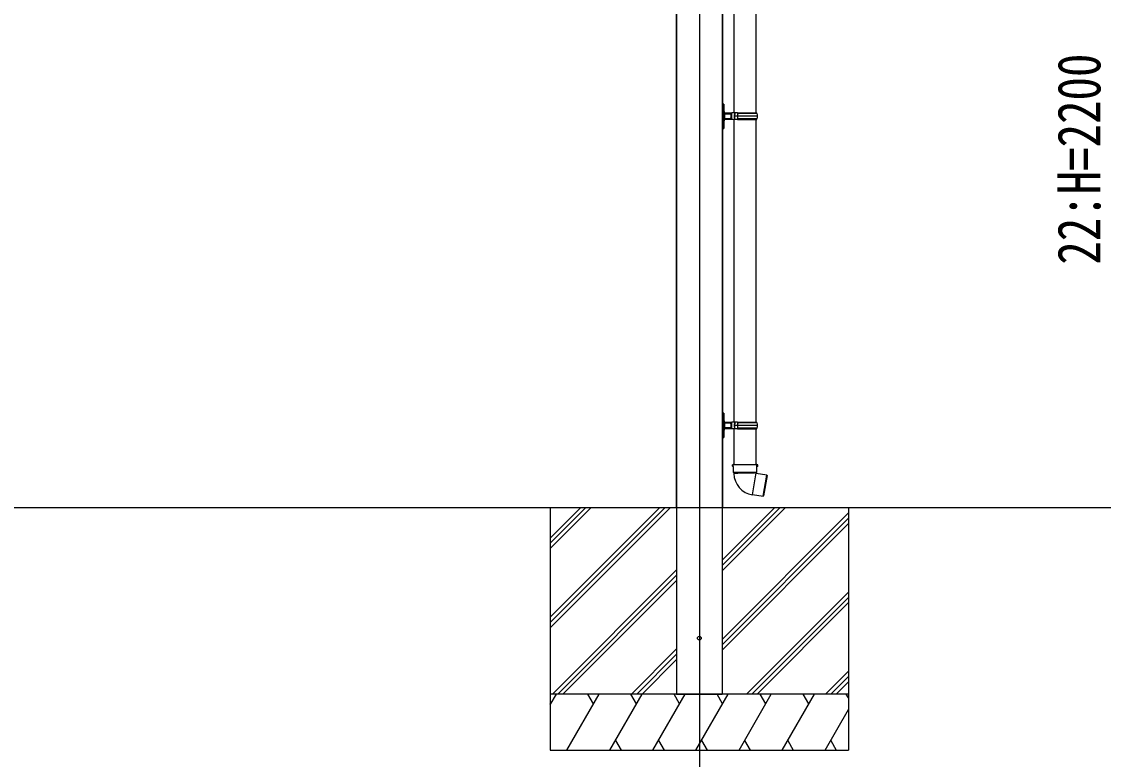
# Model space of a CAD drawing. Units: millimetres, scale not verified. Extents: x -14718 to 14718, y -10396 to 10396.
# Drawn here: x 4568 to 7469, y -7932 to -5955 of the extents above; entities that cross this region are included whole.
import ezdxf
from ezdxf.enums import TextEntityAlignment as Align

# ---------------------------------------------------------------- set-up
doc = ezdxf.new("R2010")
doc.units = ezdxf.units.MM
doc.header["$LTSCALE"] = 50
doc.layers.add('0-3_YKK_12', color=2, linetype='Continuous')
doc.layers.add('0-4_YKK_A1', color=4, linetype='Continuous')
doc.layers.add('0-5_YKK_D', color=6, linetype='Continuous', lineweight=18)
doc.styles.add('ＭＳ ゴシック', font='')
doc.styles.get('ＭＳ ゴシック').set_extended_font_data('MS Gothic')

msp = doc.modelspace()

# ---------------------------------------------------------------- linework, layer by layer
at = {"layer": '0-3_YKK_12'}
msp.add_line((6385.37, -4888.66), (6385.37, -8007.3), dxfattribs=at)
at = {"layer": '0-4_YKK_A1'}
for p, q in [((6324.07, -4990.52), (6324.07, -7257.3)), ((6446.27, -4994.79), (6446.27, -7757.47)), ((6447.87, -4994.85), (6447.87, -7257.3)), ((6477.77, -5389.47), (6477.77, -6199.97)), ((6537.97, -6199.96), (6537.97, -5389.46)), ((6448.87, -6175.47), (6447.87, -6175.47)), ((6450.87, -6176.37), (6448.87, -6175.47)), ((6448.87, -6181.76), (6448.87, -6175.47)), ((6450.87, -6176.37), (6451.05, -6182.1)), ((6448.87, -6181.76), (6447.87, -6181.76)), ((6452.58, -6199.72), (6452.68, -6202.97)), ((6469.87, -6202.97), (6452.69, -6202.97)), ((6452.69, -6202.97), (6452.87, -6208.97)), ((6453.54, -6199.97), (6469.87, -6199.97)), ((6469.87, -6199.97), (6472.87, -6199.97)), ((6469.87, -6202.97), (6469.87, -6199.97)), ((6469.87, -6204.47), (6469.87, -6202.97)), ((6469.87, -6204.47), (6469.87, -6213.46)), ((6470.85, -6204.47), (6469.87, -6204.47)), ((6472.87, -6204.47), (6469.87, -6204.47)), ((6472.87, -6204.47), (6470.85, -6204.47)), ((6470.85, -6213.46), (6470.85, -6204.47)), ((6480.87, -6199.97), (6472.87, -6199.97)), ((6480.88, -6204.47), (6478.87, -6204.47)), ((6480.87, -6204.47), (6480.87, -6199.97)), ((6480.88, -6199.96), (6480.88, -6204.47)), ((6487.9, -6199.96), (6480.88, -6199.96)), ((6480.88, -6208.96), (6480.88, -6204.47)), ((6488.14, -6199.96), (6487.9, -6199.96)), ((6488.14, -6199.96), (6488.54, -6199.96)), ((6488.54, -6199.96), (6539.87, -6199.96)), ((6540.87, -6201.96), (6489.57, -6201.96)), ((6539.87, -6201.96), (6539.87, -6199.96)), ((6448.87, -6208.97), (6447.87, -6208.97)), ((6448.87, -6236.17), (6447.87, -6236.17)), ((6448.87, -6208.97), (6451.87, -6208.97)), ((6448.87, -6236.17), (6448.87, -6208.97)), ((6448.87, -6236.17), (6451.05, -6235.83)), ((6448.87, -6242.47), (6448.87, -6236.17)), ((6451.05, -6235.83), (6450.87, -6241.56)), ((6451.87, -6208.97), (6451.05, -6235.83)), ((6451.87, -6208.97), (6452.87, -6208.97)), ((6452.68, -6214.97), (6452.58, -6218.21)), ((6452.87, -6208.97), (6452.69, -6214.97)), ((6452.69, -6214.97), (6469.87, -6214.97)), ((6469.87, -6217.97), (6453.54, -6217.97)), ((6470.85, -6213.46), (6469.87, -6213.46)), ((6469.87, -6213.47), (6472.87, -6213.47)), ((6472.87, -6217.97), (6469.87, -6217.97)), ((6472.87, -6213.46), (6470.85, -6213.46)), ((6477.77, -6217.97), (6477.77, -7028.47)), ((6480.88, -6213.46), (6478.87, -6213.46)), ((6480.87, -6213.47), (6478.87, -6213.47)), ((6480.87, -6217.97), (6480.87, -6213.47)), ((6480.88, -6213.46), (6480.88, -6208.96)), ((6487.38, -6208.96), (6480.88, -6208.96)), ((6480.88, -6217.96), (6480.88, -6213.46)), ((6487.9, -6217.96), (6480.88, -6217.96)), ((6487.38, -6208.96), (6487.38, -6208.97)), ((6487.38, -6208.96), (6487.38, -6208.96)), ((6487.46, -6208.96), (6487.47, -6208.96)), ((6541.37, -6208.96), (6487.64, -6208.96)), ((6488.14, -6217.96), (6487.9, -6217.96)), ((6488.14, -6217.96), (6488.54, -6217.96)), ((6488.54, -6217.96), (6539.87, -6217.96)), ((6540.87, -6215.96), (6489.57, -6215.96)), ((6537.97, -7028.46), (6537.97, -6217.96)), ((6539.87, -6217.96), (6539.87, -6215.96)), ((6448.87, -7010.26), (6447.87, -7010.26)), ((6448.87, -7010.26), (6448.87, -7003.97)), ((6448.87, -7037.47), (6448.87, -7010.26)), ((6450.87, -7004.87), (6451.05, -7010.6)), ((6448.87, -7037.47), (6447.87, -7037.47)), ((6448.87, -7064.67), (6448.87, -7037.47)), ((6451.87, -7037.47), (6452.87, -7037.47)), ((6452.58, -7028.22), (6452.68, -7031.47)), ((6452.68, -7043.47), (6452.58, -7046.71)), ((6469.87, -7031.47), (6452.69, -7031.47)), ((6452.69, -7043.47), (6469.87, -7043.47)), ((6453.54, -7028.47), (6469.87, -7028.47)), ((6469.87, -7046.47), (6453.54, -7046.47)), ((6469.87, -7028.47), (6472.87, -7028.47)), ((6469.87, -7032.97), (6469.87, -7041.96)), ((6470.85, -7032.97), (6469.87, -7032.97)), ((6472.87, -7032.97), (6469.87, -7032.97)), ((6470.85, -7041.96), (6469.87, -7041.96)), ((6469.87, -7041.97), (6472.87, -7041.97)), ((6472.87, -7046.47), (6469.87, -7046.47)), ((6472.87, -7032.97), (6470.85, -7032.97)), ((6470.85, -7041.96), (6470.85, -7032.97)), ((6472.87, -7041.96), (6470.85, -7041.96)), ((6480.87, -7028.47), (6472.87, -7028.47)), ((6477.77, -7046.47), (6477.77, -7142.47)), ((6480.88, -7032.97), (6478.87, -7032.97)), ((6480.88, -7041.96), (6478.87, -7041.96)), ((6480.87, -7041.97), (6478.87, -7041.97)), ((6480.87, -7032.97), (6480.87, -7028.47)), ((6480.87, -7046.47), (6480.87, -7041.97)), ((6480.88, -7028.46), (6480.88, -7032.97)), ((6487.9, -7028.46), (6480.88, -7028.46)), ((6480.88, -7037.46), (6480.88, -7032.97)), ((6480.88, -7041.96), (6480.88, -7037.46)), ((6487.38, -7037.46), (6480.88, -7037.46)), ((6480.88, -7046.46), (6480.88, -7041.96)), ((6487.9, -7046.46), (6480.88, -7046.46)), ((6487.38, -7037.46), (6487.38, -7037.47)), ((6487.38, -7037.46), (6487.38, -7037.46)), ((6487.46, -7037.46), (6487.47, -7037.46)), ((6541.37, -7037.46), (6487.64, -7037.46)), ((6488.14, -7028.46), (6487.9, -7028.46)), ((6488.14, -7046.46), (6487.9, -7046.46)), ((6488.14, -7028.46), (6488.54, -7028.46)), ((6488.14, -7046.46), (6488.54, -7046.46)), ((6488.54, -7028.46), (6539.87, -7028.46)), ((6488.54, -7046.46), (6539.87, -7046.46)), ((6540.87, -7030.46), (6489.57, -7030.46)), ((6540.87, -7044.46), (6489.57, -7044.46)), ((6537.97, -7142.47), (6537.97, -7046.46)), ((6539.87, -7030.46), (6539.87, -7028.46)), ((6539.87, -7046.46), (6539.87, -7044.46)), ((6448.87, -7064.67), (6447.87, -7064.67)), ((6448.87, -7064.67), (6451.05, -7064.33)), ((6448.87, -7070.97), (6448.87, -7064.67)), ((6451.05, -7064.33), (6450.87, -7070.06)), ((6476.02, -7142.47), (6473.87, -7143.25)), ((6473.87, -7143.25), (6473.93, -7143.25)), ((6473.87, -7146.9), (6473.93, -7146.9)), ((6474.01, -7145.98), (6474.01, -7144.16)), ((6476.02, -7142.47), (6476.15, -7142.47)), ((6476.11, -7147.71), (6476.38, -7163)), ((6476.25, -7147.71), (6476.11, -7147.71)), ((6476.15, -7142.47), (6539.59, -7142.47)), ((6476.33, -7146.8), (6476.27, -7143.36)), ((6476.38, -7163), (6477.7, -7164.95)), ((6476.38, -7163), (6507.87, -7163)), ((6507.87, -7163), (6539.36, -7163)), ((6527.55, -7223.85), (6537.98, -7164.7)), ((6538.31, -7164.56), (6539.36, -7163)), ((6539.36, -7163), (6539.63, -7147.71)), ((6539.63, -7147.71), (6539.5, -7147.71)), ((6539.59, -7142.47), (6539.72, -7142.47)), ((6539.63, -7147.71), (6541.87, -7146.9)), ((6541.87, -7143.25), (6539.72, -7142.47)), ((6541.74, -7145.98), (6541.74, -7144.16)), ((6541.81, -7143.25), (6541.87, -7143.25)), ((6541.81, -7146.9), (6541.87, -7146.9)), ((6541.87, -7146.9), (6541.87, -7143.25)), ((6477.7, -7164.95), (6477.76, -7166.57)), ((6477.7, -7164.95), (6533.01, -7164.95)), ((6566.13, -7170.89), (6537.77, -7165.89)), ((6556.17, -7227.42), (6566.13, -7170.89)), ((6566.94, -7172.05), (6557.32, -7226.61)), ((6566.94, -7172.05), (6566.13, -7170.89)), ((6527.8, -7222.42), (6556.17, -7227.42)), ((6556.17, -7227.42), (6557.32, -7226.61)), ((2448.09, -7257.3), (7946.49, -7257.3)), ((5985.37, -7257.47), (5985.37, -7907.46)), ((5985.37, -7551.44), (6279.35, -7257.47)), ((5985.37, -7565.58), (6293.49, -7257.47)), ((5985.37, -7579.73), (6307.64, -7257.47)), ((5985.37, -7339.31), (6067.22, -7257.47)), ((5985.37, -7353.45), (6081.36, -7257.47)), ((5985.37, -7367.59), (6095.5, -7257.47)), ((6322.87, -7257.3), (6323.17, -7257.3)), ((6323.17, -7257.3), (6323.77, -7257.3)), ((6446.27, -7257.3), (6446.37, -7257.3)), ((6446.27, -7427.2), (6616, -7257.47)), ((6446.27, -7413.05), (6601.86, -7257.47)), ((6446.27, -7398.91), (6587.72, -7257.47)), ((6446.27, -7611.04), (6785.37, -7271.95)), ((6446.37, -7257.3), (6446.67, -7257.3)), ((6446.97, -7257.3), (6447.57, -7257.3)), ((6447.57, -7257.3), (6447.87, -7257.3)), ((6785.37, -7257.47), (6785.37, -7907.46)), ((6446.27, -7625.18), (6785.37, -7286.09)), ((6446.27, -7639.33), (6785.37, -7300.23)), ((5991.48, -7757.47), (6324.47, -7424.48)), ((6005.62, -7757.47), (6324.47, -7438.62)), ((6019.77, -7757.47), (6324.47, -7452.76)), ((6511.98, -7757.47), (6785.37, -7484.08)), ((6526.12, -7757.47), (6785.37, -7498.22)), ((6540.27, -7757.47), (6785.37, -7512.36)), ((6203.61, -7757.47), (6324.47, -7636.61)), ((6217.76, -7757.47), (6324.47, -7650.75)), ((6231.9, -7757.47), (6324.47, -7664.89)), ((6724.11, -7757.47), (6785.37, -7696.21)), ((6738.26, -7757.47), (6785.37, -7710.35)), ((6752.4, -7757.47), (6785.37, -7724.49)), ((5985.37, -7786.4), (6002.08, -7757.46)), ((6785.37, -7757.47), (5985.37, -7757.47)), ((6029.92, -7907.46), (6116.52, -7757.46)), ((6101.52, -7783.45), (6086.52, -7757.47)), ((6145.39, -7907.46), (6231.99, -7757.46)), ((6216.99, -7783.45), (6201.99, -7757.47)), ((6260.86, -7907.46), (6347.46, -7757.47)), ((6332.46, -7783.45), (6317.46, -7757.46)), ((6324.47, -7757.47), (6446.27, -7757.47)), ((6324.77, -7757.47), (6445.97, -7757.47)), ((6376.33, -7907.46), (6462.93, -7757.47)), ((6447.93, -7783.45), (6432.93, -7757.46)), ((6445.97, -7757.47), (6446.27, -7757.47)), ((6491.8, -7907.46), (6578.4, -7757.47)), ((6563.4, -7783.45), (6548.4, -7757.46)), ((6607.27, -7907.46), (6693.87, -7757.47)), ((6678.87, -7783.45), (6663.87, -7757.46)), ((6785.37, -7767.91), (6779.34, -7757.46)), ((5987.08, -7783.45), (5985.37, -7780.49)), ((6722.74, -7907.46), (6785.37, -7798.98)), ((6160.39, -7881.49), (6175.39, -7907.46)), ((6275.86, -7881.48), (6290.86, -7907.46)), ((6391.33, -7881.48), (6406.33, -7907.46)), ((6506.8, -7881.49), (6521.8, -7907.46)), ((6622.27, -7881.49), (6637.27, -7907.46)), ((6737.74, -7881.49), (6752.74, -7907.46)), ((5985.37, -7907.46), (6785.37, -7907.46))]:
    msp.add_line(p, q, dxfattribs=at)
for points in [[(6322.87, -4990.48), (6322.87, -7257.3), (6323.17, -7257.3), (6323.77, -7257.3)], [(6324.47, -4990.54), (6324.47, -7757.47), (6324.77, -7757.47)], [(6446.67, -4994.81), (6446.67, -7257.3), (6446.97, -7257.3)], [(6448.87, -6208.97), (6448.87, -6181.76), (6451.05, -6182.1), (6451.87, -6208.97)], [(6480.87, -6217.97), (6472.87, -6217.97), (6472.87, -6199.97)], [(6480.87, -6204.47), (6478.87, -6204.47), (6478.87, -6213.47)], [(6487.9, -6199.96), (6487.51, -6204.42), (6487.38, -6208.96)], [(6469.87, -6217.97), (6469.87, -6214.97), (6469.87, -6213.47)], [(6487.64, -6208.96), (6487.47, -6208.96), (6487.38, -6208.96), (6480.88, -6208.96)], [(6447.87, -6242.47), (6448.87, -6242.47), (6450.87, -6241.56)], [(6450.87, -7004.87), (6448.87, -7003.97), (6447.87, -7003.97)], [(6448.87, -7010.26), (6451.05, -7010.6), (6451.87, -7037.47)], [(6448.87, -7037.47), (6451.87, -7037.47), (6451.05, -7064.33)], [(6452.69, -7031.47), (6452.87, -7037.47), (6452.69, -7043.47)], [(6469.87, -7032.97), (6469.87, -7031.47), (6469.87, -7028.47)], [(6469.87, -7046.47), (6469.87, -7043.47), (6469.87, -7041.97)], [(6480.87, -7046.47), (6472.87, -7046.47), (6472.87, -7028.47)], [(6480.87, -7032.97), (6478.87, -7032.97), (6478.87, -7041.97)], [(6487.64, -7037.46), (6487.47, -7037.46), (6487.38, -7037.46), (6480.88, -7037.46)], [(6487.9, -7028.46), (6487.51, -7032.92), (6487.38, -7037.46)], [(6447.87, -7070.97), (6448.87, -7070.97), (6450.87, -7070.06)], [(6473.87, -7143.25), (6473.87, -7146.9), (6476.11, -7147.71)], [(6473.93, -7143.25), (6475.38, -7142.74), (6476.15, -7142.47)], [(6476.25, -7147.71), (6475.43, -7147.43), (6473.93, -7146.9)], [(6476.27, -7143.36), (6475.38, -7143.68), (6474.01, -7144.16)], [(6474.01, -7145.98), (6475.43, -7146.49), (6476.33, -7146.8)], [(6538.29, -7164.54), (6538.2, -7164.59), (6537.98, -7164.7), (6537.95, -7164.71), (6537.67, -7164.79), (6535.94, -7164.92), (6533.01, -7164.95), (6530.27, -7165.05), (6526.61, -7165.15), (6522.32, -7165.25), (6517.73, -7165.34), (6512.74, -7165.43), (6507.75, -7165.52), (6502.62, -7165.61), (6497.78, -7165.7), (6493.09, -7165.79), (6488.95, -7165.89), (6485.24, -7165.99), (6482.26, -7166.1), (6479.94, -7166.23), (6478.46, -7166.36), (6477.79, -7166.52), (6477.76, -7166.57)], [(6539.41, -7146.8), (6539.45, -7145.07), (6539.48, -7143.36)], [(6539.41, -7146.8), (6540.32, -7146.49), (6541.74, -7145.98)], [(6541.74, -7144.16), (6540.36, -7143.68), (6539.48, -7143.36)], [(6541.81, -7146.9), (6540.32, -7147.43), (6539.5, -7147.71)], [(6539.59, -7142.47), (6540.36, -7142.74), (6541.81, -7143.25)], [(6323.77, -7257.3), (6324.07, -7257.3), (6324.37, -7257.3), (6324.47, -7257.3)], [(6323.77, -7257.3), (6324.07, -7257.3), (6324.37, -7257.3), (6324.47, -7257.3)]]:
    msp.add_lwpolyline(points, dxfattribs=at)
msp.add_circle((6385.37, -7607.47), 5, dxfattribs=at)
for centre, radius, start, end in [((6453.54, -6197.97), 2, 181.7624, 241.44015), ((6453.54, -6197.97), 2, 241.44015, 270), ((6568.39, -6208.94), 80.75, 173.61461, 180.01355), ((6489.76, -6200.31), 1.66, 167.69464, 263.49512), ((6490.34, -6200.16), 1.81, 173.59328, 264.82407), ((6492.12, -6208.96), 49.25, 0, 8.17123), ((6453.54, -6219.97), 2, 118.55985, 178.2376), ((6453.54, -6219.97), 2, 90, 118.55985), ((6565.26, -6208.97), 77.89, 179.99307, 186.62466), ((6487.43, -6209.19), 0.226, 80.79578, 102.71983), ((6568.39, -6208.98), 80.75, 179.98461, 186.38348), ((6489.7, -6217.57), 1.61, 94.66451, 194.14319), ((6490.4, -6217.81), 1.86, 96.97139, 184.61125), ((6492.12, -6208.96), 49.25, 351.83186, 0.00306), ((6453.54, -7026.47), 2, 181.7624, 241.44015), ((6453.54, -7048.47), 2, 118.55985, 178.2376), ((6453.54, -7026.47), 2, 241.44015, 270), ((6453.54, -7048.47), 2, 90, 118.55985), ((6565.26, -7037.47), 77.89, 179.99307, 186.62466), ((6487.43, -7037.69), 0.226, 80.79578, 102.71983), ((6568.39, -7037.44), 80.75, 173.61461, 180.01355), ((6568.39, -7037.48), 80.75, 179.98461, 186.38348), ((6489.7, -7046.07), 1.61, 94.66451, 194.14319), ((6489.76, -7028.81), 1.66, 167.69464, 263.49512), ((6490.34, -7028.66), 1.81, 173.59328, 264.82407), ((6490.4, -7046.31), 1.86, 96.97139, 184.61125), ((6492.12, -7037.46), 49.25, 0, 8.17123), ((6492.12, -7037.46), 49.25, 351.83186, 0.00306), ((6471.26, -7143.91), 2.75, 354.81691, 13.99327), ((6470.35, -7146.16), 3.66, 348.38866, 2.80116), ((6473.71, -7143.24), 2.56, 357.19737, 17.56812), ((6474.43, -7147.09), 1.92, 340.91849, 8.46572), ((6541.92, -7147.03), 2.51, 174.83553, 195.78026), ((6541.39, -7143.15), 1.93, 159.00896, 186.22555), ((6545.39, -7143.98), 3.66, 168.38866, 182.80116), ((6544.48, -7146.23), 2.75, 174.81691, 193.99327), ((6538.02, -7164.47), 60.3, 182.00147, 260)]:
    msp.add_arc(centre, radius, start, end, dxfattribs=at)
for centre, major_axis, ratio, start_param, end_param in [((6452.68, -6202.8), (1, 0.031), 0.162205, 3.1415927, 4.7026633), ((6452.78, -6205.97), (-0.1, 3), 0.333136, 6.2716543, 6.28138), ((6469.87, -6202.48), (3, 0), 0.162278, 4.712389, 6.2831853), ((6452.68, -6215.13), (1, -0.031), 0.162205, 1.580522, 3.1415927), ((6452.78, -6211.97), (0.1, 3), 0.333136, 3.143398, 3.1531236), ((6469.87, -6215.45), (3, 0), 0.162278, 6.2831853, 7.8539816), ((6452.68, -7031.3), (1, 0.031), 0.162205, 3.1415927, 4.7026633), ((6452.68, -7043.63), (1, -0.031), 0.162205, 1.580522, 3.1415927), ((6452.78, -7034.47), (-0.1, 3), 0.333136, 6.2716543, 6.28138), ((6452.78, -7040.47), (0.1, 3), 0.333136, 3.143398, 3.1531236), ((6469.87, -7030.98), (3, 0), 0.162278, 4.712389, 6.2831853), ((6469.87, -7043.95), (3, 0), 0.162278, 6.2831853, 7.8539816)]:
    msp.add_ellipse(centre, major_axis=major_axis, ratio=ratio, start_param=start_param, end_param=end_param, dxfattribs=at)

# ---------------------------------------------------------------- texts
at = {"layer": '0-5_YKK_D', "color": 1, "style": 'ＭＳ ゴシック', "width": 0.8}
msp.add_text('22:H=2200', height=115.5, rotation=90, dxfattribs=at).set_placement((7495.63, -6606.7), align=Align.BOTTOM_LEFT)

doc.saveas('drawing.dxf')
